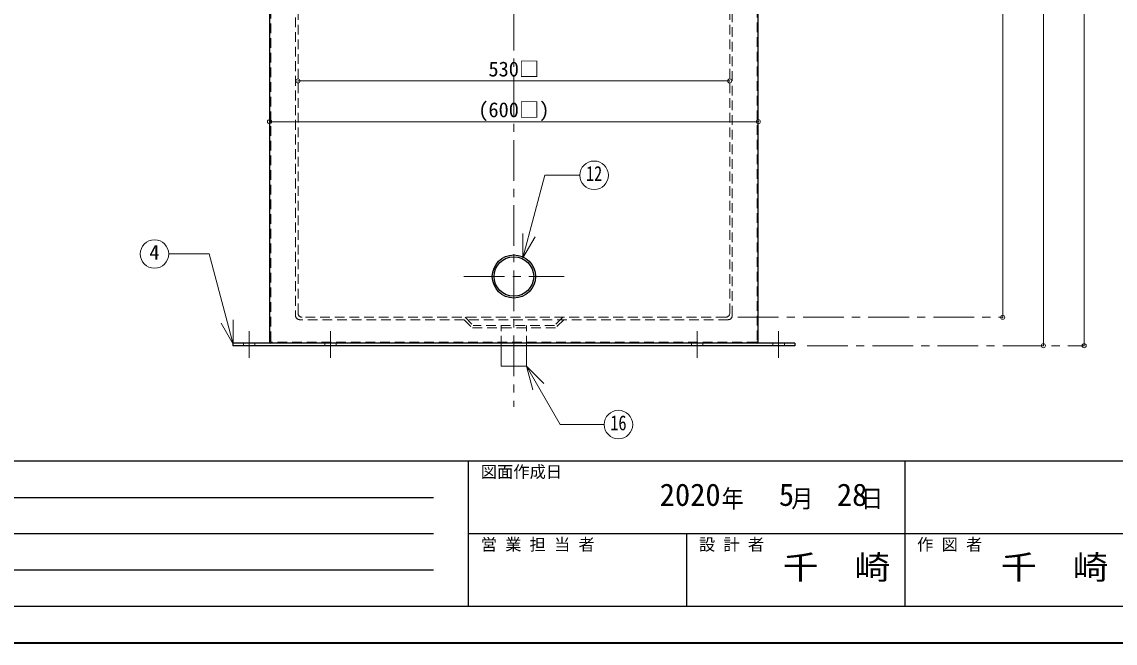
# Model space of a CAD drawing. Units: millimetres at full size, sheet at 1:10; details may follow other scales. Extents: x -2123 to 1927, y -1358 to 1452.
# Drawn here: x -702 to 640, y -1358 to -596 of the extents above; entities that cross this region are included whole.
import ezdxf
from ezdxf.enums import TextEntityAlignment as Align

# ---------------------------------------------------------------- set-up
doc = ezdxf.new("R2010")
doc.units = ezdxf.units.MM
doc.header["$LTSCALE"] = 10
doc.header["$PDMODE"] = 32
doc.header["$PDSIZE"] = 5
doc.linetypes.add('CHAIN1', pattern=[8, 5, -1, 1, -1])
doc.linetypes.add('DASHED1', pattern=[1.8, 1.2, -0.6])
doc.layers.add('0-0', color=7, linetype='Continuous', lineweight=18)
doc.styles.add('ＭＳ ゴシック', font='')
doc.styles.get('ＭＳ ゴシック').set_extended_font_data('MS Gothic')

msp = doc.modelspace()

# ---------------------------------------------------------------- linework, layer by layer
at = {"layer": '0-0', "color": 4, "linetype": 'CHAIN1', "lineweight": 9}
for p, q in [((-97.8, 139.41), (-97.8, -1068.09)), ((-159.3, -908.09), (-36.3, -908.09)), ((177.2, -958.09), (502.2, -958.09)), ((-422.8, -975.09), (-422.8, -1008.09)), ((-322.8, -975.09), (-322.8, -1008.09)), ((127.2, -975.09), (127.2, -1008.09)), ((227.2, -975.09), (227.2, -1008.09)), ((262.2, -993.09), (602.2, -993.09))]:
    msp.add_line(p, q, dxfattribs=at)
at = {"layer": '0-0', "color": 4, "lineweight": 9}
for p, q in [((602.2, -993.09), (602.2, -85.59)), ((502.2, -126.09), (502.2, -958.09)), ((552.2, -993.09), (552.2, -126.09)), ((-362.8, -668.09), (167.2, -668.09)), ((-397.8, -718.09), (202.2, -718.09))]:
    msp.add_line(p, q, dxfattribs=at)
at = {"layer": '0-0', "linetype": 'DASHED1'}
for p, q in [((167.2, -953.09), (167.2, -126.09)), ((170.2, -956.09), (170.2, -127.59)), ((200.7, -128.34), (200.7, -987.84)), ((-365.8, -464.01), (-365.8, -956.09)), ((-362.8, -953.09), (-362.8, -461.29)), ((-396.3, -489.45), (-396.3, -987.84)), ((165.2, -961.09), (-360.8, -961.09)), ((162.2, -958.09), (-357.8, -958.09)), ((199.95, -988.59), (-395.55, -988.59)), ((-377.8, -988.59), (-377.8, -990.09)), ((-329.8, -990.09), (-329.8, -993.09)), ((-315.8, -990.09), (-315.8, -993.09)), ((120.2, -990.09), (120.2, -993.09)), ((134.2, -990.09), (134.2, -993.09)), ((182.2, -988.59), (182.2, -990.09))]:
    msp.add_line(p, q, dxfattribs=at)
at = {"layer": '0-0', "color": 5, "lineweight": 25}
for p, q in [((202.2, -988.59), (202.2, -165.59)), ((-397.8, -366.59), (-397.8, -988.59)), ((-442.8, -990.09), (-442.8, -993.09)), ((247.2, -990.09), (-442.8, -990.09)), ((247.2, -993.09), (-442.8, -993.09)), ((247.2, -990.09), (247.2, -993.09))]:
    msp.add_line(p, q, dxfattribs=at)
at = {"layer": '0-0'}
for p, q in [((-86.78, -885.21), (-59.63, -783.88)), ((-16.82, -783.88), (-59.63, -783.88)), ((-86.78, -885.21), (-86.78, -855.21)), ((-86.78, -885.21), (-71.78, -859.23)), ((-442.23, -991.16), (-457.23, -965.18)), ((-442.23, -991.16), (-442.23, -961.16)), ((-113.3, -993.09), (-113.3, -1018.09)), ((-82.3, -993.09), (-82.3, -1018.09)), ((-82.3, -1018.09), (-113.3, -1018.09)), ((-82.3, -1018.09), (-61.09, -1039.3)), ((-82.3, -1018.09), (-74.54, -1047.06)), ((-82.3, -1018.09), (-40.87, -1089.84)), ((13.02, -1089.84), (-40.87, -1089.84))]:
    msp.add_line(p, q, dxfattribs=at)
at = {"layer": '0-0', "color": 4, "linetype": 'DASHED1', "lineweight": 9}
for p, q in [((-159.04, -961.09), (-149.04, -971.09)), ((-157.8, -958.09), (-147.8, -968.09)), ((-37.8, -958.09), (-47.8, -968.09)), ((-47.8, -968.09), (-147.8, -968.09)), ((-113.3, -993.09), (-113.3, -968.09)), ((-82.3, -993.09), (-82.3, -968.09)), ((-429.8, -990.09), (-429.8, -993.09)), ((-415.8, -990.09), (-415.8, -993.09)), ((220.2, -990.09), (220.2, -993.09)), ((234.2, -990.09), (234.2, -993.09))]:
    msp.add_line(p, q, dxfattribs=at)
at = {"layer": '0-0', "color": 6, "lineweight": 25}
for p, q in [((-2077.8, -1134.52), (1882.2, -1134.52)), ((-153.52, -1313.09), (-153.52, -1134.52)), ((382.2, -1134.52), (382.2, -1313.09)), ((-1124.94, -1179.16), (-196.37, -1179.16)), ((-196.37, -1223.8), (-1124.94, -1223.8)), ((1882.2, -1223.8), (-153.52, -1223.8)), ((114.34, -1313.09), (114.34, -1223.8)), ((-196.37, -1268.44), (-1124.94, -1268.44)), ((1882.2, -1313.09), (-2077.8, -1313.09))]:
    msp.add_line(p, q, dxfattribs=at)
at = {"layer": '0-0', "color": 1, "lineweight": 40}
msp.add_line((1927.2, -1358.09), (-2122.8, -1358.09), dxfattribs=at)
at = {"layer": '0-0'}
msp.add_lwpolyline([(-442.23, -991.16), (-471.89, -880.45), (-521.51, -880.45)], dxfattribs=at)
at = {"layer": '0-0', "color": 4, "linetype": 'DASHED1', "lineweight": 9}
msp.add_lwpolyline([(-36.56, -961.09), (-46.56, -971.09), (-149.04, -971.09)], dxfattribs=at)
at = {"layer": '0-0'}
for centre in [(0.68, -783.88), (-539.01, -880.45), (30.52, -1089.84)]:
    msp.add_circle(centre, 17.5, dxfattribs=at)
at = {"layer": '0-0', "color": 5, "lineweight": 25}
for radius in [26.5, 24.3]:
    msp.add_circle((-97.8, -908.09), radius, dxfattribs=at)
at = {"layer": '0-0', "linetype": 'DASHED1'}
for centre, radius, start, end in [((-360.8, -956.09), 5, 180, 270), ((-357.8, -953.09), 5, 180, 270), ((162.2, -953.09), 5, 270, 0), ((165.2, -956.09), 5, 270, 0), ((-395.55, -987.84), 0.75, 180, 270), ((199.95, -987.84), 0.75, 270, 0)]:
    msp.add_arc(centre, radius, start, end, dxfattribs=at)
at = {"layer": '0-0', "color": 5, "lineweight": 25}
for centre, start, end in [((-396.3, -988.59), 180, 270), ((200.7, -988.59), 270, 0)]:
    msp.add_arc(centre, 1.5, start, end, dxfattribs=at)
at = {"layer": '0-0', "color": 1}
for p in [(-362.8, -668.09), (167.2, -668.09), (-397.8, -718.09), (202.2, -718.09), (502.2, -958.09), (552.2, -993.09), (602.2, -993.09)]:
    msp.add_point(p, dxfattribs=at)

# ---------------------------------------------------------------- texts
at = {"layer": '0-0', "style": 'ＭＳ ゴシック'}
for s, height, p in [('530□', 18.33, (-129.05, -668.09)), ('(600□)', 18.33, (-141.55, -718.09)), ('4', 18.33, (-545.26, -892.95)), ('図面作成日', 14.66, (-138.52, -1159.52)), ('2020', 27.49, (81.2, -1197.91)), ('5', 27.49, (227.45, -1197.91)), ('28', 27.49, (298.7, -1197.91)), ('営 業 担 当 者', 14.66, (-138.52, -1248.8)), ('設 計 者', 14.66, (129.34, -1248.8)), ('作 図 者', 14.66, (397.2, -1248.8))]:
    msp.add_text(s, height=height, dxfattribs=at).set_placement(p, align=Align.BOTTOM_LEFT)
for s, height, width, p in [('12', 18.33, 0.8, (-9.32, -796.38)), ('16', 18.33, 0.8, (20.52, -1102.34)), ('千\u3000崎', 29.33, 1.1, (232.2, -1288.44)), ('千\u3000崎', 29.33, 1.1, (500.06, -1288.44))]:
    msp.add_text(s, height=height, dxfattribs=dict(at, width=width)).set_placement(p, align=Align.BOTTOM_LEFT)
at = {"layer": '0-0', "insert": (157.2, -1194.16), "char_height": 21.99, "attachment_point": 7, "style": 'ＭＳ ゴシック'}
msp.add_mtext('\\T1.27;\\W0.9;年\\~\\~\\~月\\~\\~\\~日', dxfattribs=at)

doc.saveas('drawing.dxf')
